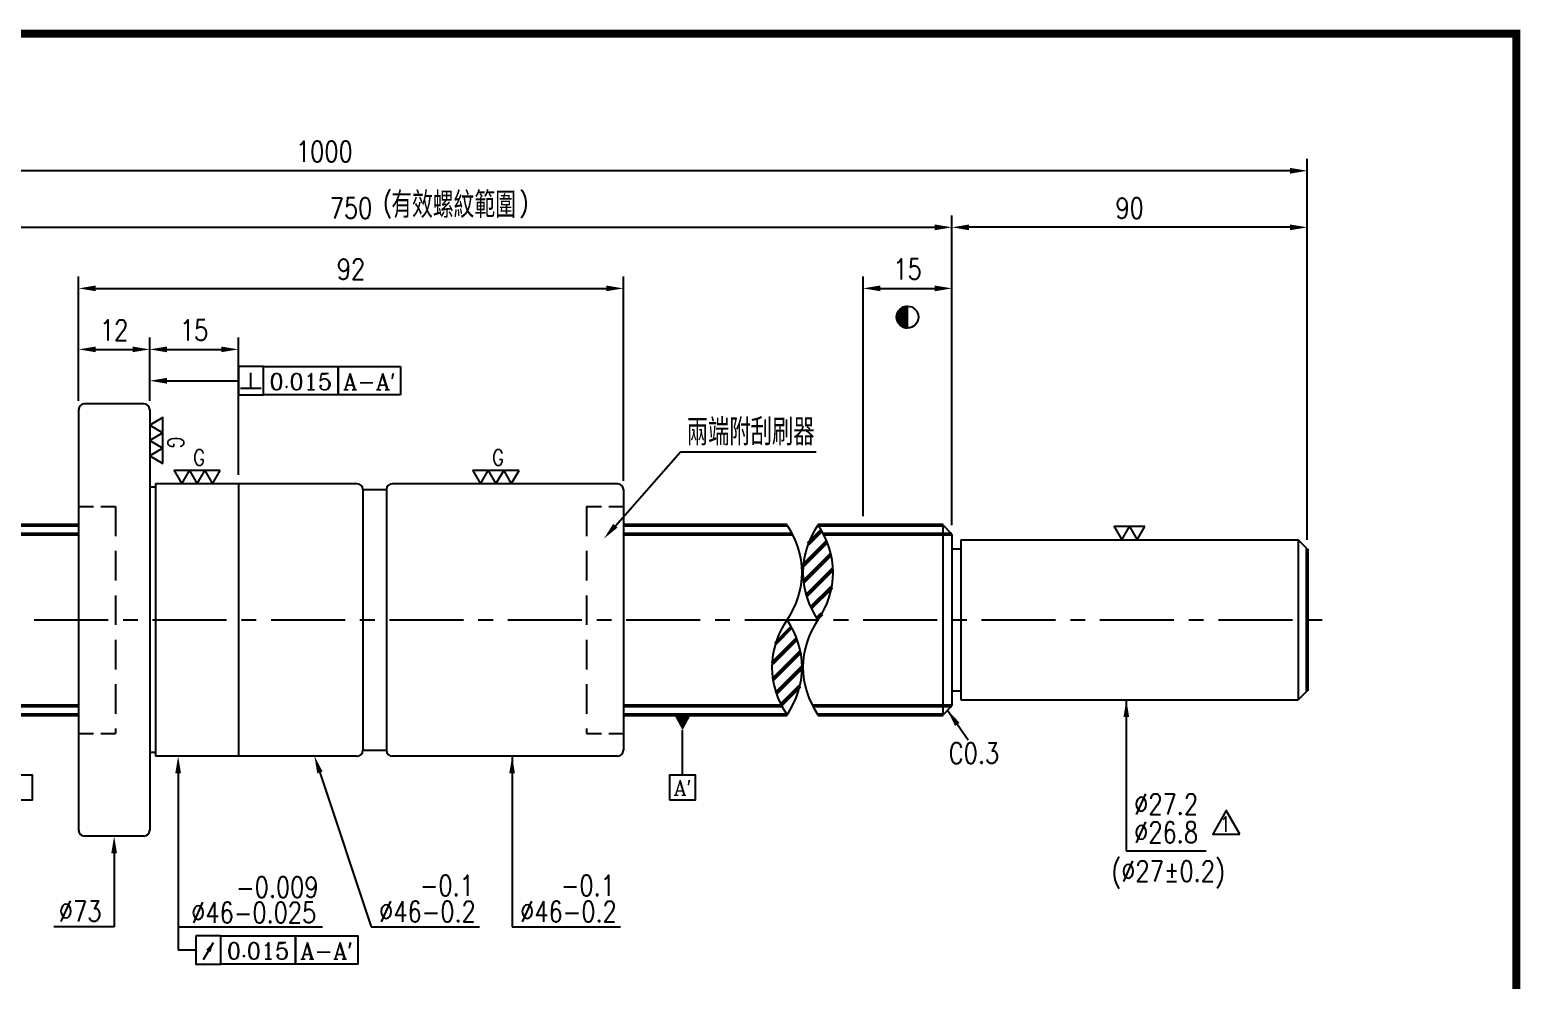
# Model space of a CAD drawing. Header units: millimetres. Extents: x 2300 to 2707, y 6 to 295.
# Drawn here: x 2455.4 to 2707.1, y 134.8 to 295.3 of the extents above; entities that cross this region are included whole.
import ezdxf
from ezdxf.enums import TextEntityAlignment as Align

# ---------------------------------------------------------------- set-up
doc = ezdxf.new("R2010")
doc.units = ezdxf.units.MM
doc.header["$LTSCALE"] = 10
doc.linetypes.add('CENTER', pattern=[2, 1.25, -0.25, 0.25, -0.25])
doc.linetypes.add('H', pattern=[0.75, 0.5, -0.25])
doc.layers.get('0').update_dxf_attribs({"linetype": 'CONTINUOUS'})
doc.layers.get('DEFPOINTS').update_dxf_attribs({"linetype": 'CONTINUOUS'})
for name, color, linetype in [('04', 4, 'CONTINUOUS'), ('05', 5, 'H'), ('14', 4, 'CONTINUOUS')]:
    doc.layers.add(name, color=color, linetype=linetype)
doc.layers.add('AM_0', color=7, linetype='CONTINUOUS', lineweight=50)
doc.layers.add('AM_7', color=1, linetype='CENTER', lineweight=25)
doc.styles.add('ROMANC', font='romanc')
doc.styles.add('SIMPLEX', font='SIMPLEX.shx', dxfattribs={"width": 0.8, "height": 3.5, "bigfont": 'chineset.shx'})
doc.styles.get("Standard").update_dxf_attribs({"font": 'TXT', "width": 0.8, "bigfont": 'CHINESET'})
doc.dimstyles.new('STANDARD$0', dxfattribs={"dimscale": 0, "dimtxt": 3.9, "dimasz": 2.9, "dimexe": 2, "dimexo": 2, "dimgap": 2, "dimtad": 1, "dimdec": 3, "dimrnd": 0.0005, "dimdsep": 46, "dimtxsty": 'SIMPLEX', "dimcen": 0.09, "dimclrd": 6, "dimclre": 6, "dimclrt": 3, "dimadec": 1, "dimazin": 2, "dimtp": -0.1, "dimtm": 0.2, "dimtfac": 1, "dimtdec": 3, "dimtmove": 2, "dimatfit": 3, "dimfxl": 0, "dimtvp": 0.790698, "dimarcsym": 0})
doc.dimstyles.new('STANDARD$7', dxfattribs={"dimscale": 0, "dimtxt": 3.9, "dimasz": 2.9, "dimexe": 1.5, "dimexo": 2, "dimgap": 2.2, "dimtad": 1, "dimdec": 3, "dimrnd": 0.0005, "dimdsep": 46, "dimtxsty": 'SIMPLEX', "dimcen": 0.09, "dimclrd": 6, "dimclre": 6, "dimclrt": 3, "dimadec": 1, "dimazin": 2, "dimtp": -0.1, "dimtm": 0.2, "dimtfac": 1, "dimtdec": 3, "dimtmove": 2, "dimatfit": 3, "dimfxl": 0, "dimtvp": 0.790698, "dimarcsym": 0})
pattern_1 = [(45, (51.3285, -41.6841), (-1.4142136, 1.4142136), [])]

# ---------------------------------------------------------------- blocks, each defined once
blk = doc.blocks.new('*D13')
at = {"color": 6, "lineweight": -2}
for p, q in [((2463.67, 232.64), (2463.67, 243.32)), ((2475.67, 232.64), (2475.67, 243.32)), ((2466.57, 241.32), (2472.77, 241.32))]:
    blk.add_line(p, q, dxfattribs=at)
at = {"color": 6}
for points in [[(2466.57, 241.8), (2466.57, 240.84), (2463.67, 241.32)], [(2472.77, 241.8), (2472.77, 240.84), (2475.67, 241.32)]]:
    blk.add_solid(points, dxfattribs=at)
at = {"layer": 'DEFPOINTS', "color": 0}
for p in [(2475.67, 241.32), (2463.67, 231.14), (2475.67, 231.14)]:
    blk.add_point(p, dxfattribs=at)
at = {"color": 3, "insert": (2469.67, 244.57), "char_height": 3.5, "attachment_point": 5, "style": 'SIMPLEX'}
blk.add_mtext('12', dxfattribs=at)
blk = doc.blocks.new('*D14')
at = {"color": 6, "lineweight": -2}
for p, q in [((2475.67, 232.64), (2475.67, 243.32)), ((2490.67, 220.14), (2490.67, 243.32)), ((2478.57, 241.32), (2487.77, 241.32))]:
    blk.add_line(p, q, dxfattribs=at)
at = {"color": 6}
for points in [[(2478.57, 241.8), (2478.57, 240.84), (2475.67, 241.32)], [(2487.77, 241.8), (2487.77, 240.84), (2490.67, 241.32)]]:
    blk.add_solid(points, dxfattribs=at)
at = {"layer": 'DEFPOINTS', "color": 0}
for p in [(2490.67, 241.32), (2475.67, 231.14), (2490.67, 218.64)]:
    blk.add_point(p, dxfattribs=at)
at = {"color": 3, "insert": (2483.17, 244.57), "char_height": 3.5, "attachment_point": 5, "style": 'SIMPLEX'}
blk.add_mtext('15', dxfattribs=at)
blk = doc.blocks.new('*D15')
at = {"color": 6, "lineweight": -2}
for p, q in [((2463.67, 232.64), (2463.67, 253.62)), ((2555.67, 219.14), (2555.67, 253.62)), ((2466.57, 251.62), (2552.77, 251.62))]:
    blk.add_line(p, q, dxfattribs=at)
at = {"color": 6}
for points in [[(2466.57, 252.11), (2466.57, 251.14), (2463.67, 251.62)], [(2552.77, 252.11), (2552.77, 251.14), (2555.67, 251.62)]]:
    blk.add_solid(points, dxfattribs=at)
at = {"layer": 'DEFPOINTS', "color": 0}
for p in [(2555.67, 251.62), (2463.67, 231.14), (2555.67, 217.64)]:
    blk.add_point(p, dxfattribs=at)
at = {"color": 3, "insert": (2509.67, 254.87), "char_height": 3.5, "attachment_point": 5, "style": 'SIMPLEX'}
blk.add_mtext('92', dxfattribs=at)
blk = doc.blocks.new('*D16')
at = {"color": 6, "lineweight": -2}
for p, q in [((2339.17, 211.64), (2339.17, 273.48)), ((2671.17, 209.14), (2671.17, 273.48)), ((2668.27, 271.48), (2342.07, 271.48))]:
    blk.add_line(p, q, dxfattribs=at)
at = {"color": 6}
for points in [[(2342.07, 271.96), (2342.07, 270.99), (2339.17, 271.48)], [(2668.27, 271.96), (2668.27, 270.99), (2671.17, 271.48)]]:
    blk.add_solid(points, dxfattribs=at)
at = {"layer": 'DEFPOINTS', "color": 0}
for p in [(2339.17, 271.48), (2339.17, 210.14), (2671.17, 207.64)]:
    blk.add_point(p, dxfattribs=at)
at = {"color": 3, "insert": (2505.17, 274.73), "char_height": 3.5, "attachment_point": 5, "style": 'SIMPLEX'}
blk.add_mtext('1000', dxfattribs=at)
blk = doc.blocks.new('a-a3')
at = {"layer": '14'}
blk.add_line((2.28, -2.91), (5.33, 2.36), dxfattribs=at)
for points in [[(0, 4.33), (0, -4.33), (7.61, -4.33), (7.61, 4.33)], [(7.61, -4.33), (7.61, 4.33), (30.43, 4.33), (30.43, -4.33)], [(30.43, -4.33), (30.43, 4.33), (49.45, 4.33), (49.45, -4.33)]]:
    blk.add_lwpolyline(points, close=True, dxfattribs=at)
blk.add_lwpolyline([(5.33, 2.36, 0, 1.52, 0), (3.8, -0.27, 1.52, 1.52, 0)], format="xyseb", dxfattribs=at)
at = {"layer": '14', "style": 'ROMANC'}
for s, p in [('0.015', (19.02, -0.27)), ("A-A'", (39.94, -0.27))]:
    blk.add_text(s, height=5.072, dxfattribs=at).set_placement(p, align=Align.MIDDLE)
blk = doc.blocks.new("a-a'")
at = {"lineweight": 0, "xscale": 0.849999999999909, "yscale": 0.849999999999909, "zscale": 0.849999999999909}
blk.add_blockref('a-a3', (0, 0), dxfattribs=at)
blk = doc.blocks.new('GOLD0')
at = {"color": 3}
for points in [[(-2.22, 3.84), (-6.65, 3.84), (-4.43, 0)], [(2.22, 3.84), (-2.22, 3.84), (0, 0)], [(6.65, 3.84), (2.22, 3.84), (4.43, 0)]]:
    blk.add_lwpolyline(points, close=True, dxfattribs=at)
at = {"color": 3, "style": 'SIMPLEX', "width": 0.8}
blk.add_text('G', height=4.62, dxfattribs=at).set_placement((-1.07, 7.55), align=Align.MIDDLE_LEFT)
blk = doc.blocks.new('g')
at = {"lineweight": 0, "xscale": 0.900000000000091, "yscale": 0.900000000000091, "zscale": 0.900000000000091}
blk.add_blockref('GOLD0', (0, 0), dxfattribs=at)
blk = doc.blocks.new('*D20')
at = {"color": 6, "lineweight": -2}
for p, q in [((2408.17, 213.14), (2408.17, 263.43)), ((2411.07, 261.93), (2608.27, 261.93)), ((2611.17, 211.64), (2611.17, 263.43))]:
    blk.add_line(p, q, dxfattribs=at)
at = {"color": 6}
for points in [[(2411.07, 262.41), (2411.07, 261.44), (2408.17, 261.93)], [(2608.27, 262.41), (2608.27, 261.44), (2611.17, 261.93)]]:
    blk.add_solid(points, dxfattribs=at)
at = {"layer": 'DEFPOINTS', "color": 0}
for p in [(2611.17, 261.93), (2408.17, 211.64), (2611.17, 210.14)]:
    blk.add_point(p, dxfattribs=at)
at = {"color": 3, "insert": (2509.67, 265.18), "char_height": 3.5, "attachment_point": 5, "style": 'SIMPLEX'}
blk.add_mtext('750', dxfattribs=at)
blk = doc.blocks.new('*D24')
at = {"color": 6, "lineweight": -2}
for p, q in [((2611.17, 211.64), (2611.17, 263.93)), ((2668.27, 261.93), (2614.07, 261.93)), ((2671.17, 209.14), (2671.17, 263.93))]:
    blk.add_line(p, q, dxfattribs=at)
at = {"color": 6}
for points in [[(2614.07, 262.41), (2614.07, 261.44), (2611.17, 261.93)], [(2668.27, 262.41), (2668.27, 261.44), (2671.17, 261.93)]]:
    blk.add_solid(points, dxfattribs=at)
at = {"layer": 'DEFPOINTS', "color": 0}
for p in [(2611.17, 261.93), (2611.17, 210.14), (2671.17, 207.64)]:
    blk.add_point(p, dxfattribs=at)
at = {"color": 3, "insert": (2641.17, 265.18), "char_height": 3.5, "attachment_point": 5, "style": 'SIMPLEX'}
blk.add_mtext('90', dxfattribs=at)
blk = doc.blocks.new('*D25')
at = {"color": 6, "lineweight": -2}
for p, q in [((2596.17, 213.14), (2596.17, 253.62)), ((2611.17, 211.64), (2611.17, 253.62)), ((2599.07, 251.62), (2608.27, 251.62))]:
    blk.add_line(p, q, dxfattribs=at)
at = {"color": 6}
for points in [[(2599.07, 252.11), (2599.07, 251.14), (2596.17, 251.62)], [(2608.27, 252.11), (2608.27, 251.14), (2611.17, 251.62)]]:
    blk.add_solid(points, dxfattribs=at)
at = {"layer": 'DEFPOINTS', "color": 0}
for p in [(2611.17, 251.62), (2596.17, 211.64), (2611.17, 210.14)]:
    blk.add_point(p, dxfattribs=at)
at = {"color": 3, "insert": (2603.67, 254.87), "char_height": 3.5, "attachment_point": 5, "style": 'SIMPLEX'}
blk.add_mtext('15', dxfattribs=at)
blk = doc.blocks.new('*X2')
at = {"color": 0}
for p, q in [((508.71, 87.35), (512.19, 87.35)), ((508.74, 87.4), (512.19, 87.4)), ((508.77, 87.45), (512.19, 87.45)), ((508.8, 87.5), (512.19, 87.5)), ((508.83, 87.55), (512.19, 87.55)), ((508.87, 87.6), (512.19, 87.6)), ((508.9, 87.65), (512.19, 87.65)), ((508.94, 87.7), (512.19, 87.7)), ((508.97, 87.75), (512.19, 87.75)), ((509.01, 87.8), (512.19, 87.8)), ((509.05, 87.85), (512.19, 87.85)), ((509.09, 87.9), (512.19, 87.9)), ((509.13, 87.95), (512.19, 87.95)), ((509.18, 88), (512.19, 88)), ((509.22, 88.05), (512.19, 88.05)), ((509.27, 88.1), (512.19, 88.1)), ((509.31, 88.15), (512.19, 88.15)), ((509.36, 88.2), (512.19, 88.2)), ((509.41, 88.25), (512.19, 88.25)), ((509.47, 88.3), (512.19, 88.3)), ((509.52, 88.35), (512.19, 88.35)), ((509.58, 88.4), (512.19, 88.4)), ((509.64, 88.45), (512.19, 88.45)), ((509.7, 88.5), (512.19, 88.5)), ((509.76, 88.55), (512.19, 88.55)), ((509.83, 88.6), (512.19, 88.6)), ((509.9, 88.65), (512.19, 88.65)), ((509.97, 88.7), (512.19, 88.7)), ((510.05, 88.75), (512.19, 88.75)), ((510.13, 88.8), (512.19, 88.8)), ((510.22, 88.85), (512.19, 88.85)), ((510.31, 88.9), (512.19, 88.9)), ((510.41, 88.95), (512.19, 88.95)), ((510.51, 89), (512.19, 89)), ((510.62, 89.05), (512.19, 89.05)), ((510.75, 89.1), (512.19, 89.1)), ((510.89, 89.15), (512.19, 89.15)), ((511.04, 89.2), (512.19, 89.2)), ((511.22, 89.25), (512.19, 89.25)), ((511.45, 89.3), (512.19, 89.3)), ((511.81, 89.35), (512.19, 89.35)), ((508.19, 85.6), (512.19, 85.6)), ((508.19, 85.55), (512.19, 85.55)), ((508.19, 85.5), (512.19, 85.5)), ((508.19, 85.45), (512.19, 85.45)), ((508.19, 85.4), (512.19, 85.4)), ((508.19, 85.35), (512.19, 85.35)), ((508.19, 85.3), (512.19, 85.3)), ((508.19, 85.25), (512.19, 85.25)), ((508.19, 85.2), (512.19, 85.2)), ((508.19, 85.15), (512.19, 85.15)), ((508.2, 85.7), (512.19, 85.7)), ((508.2, 85.65), (512.19, 85.65)), ((508.2, 85.1), (512.19, 85.1)), ((508.2, 85.05), (512.19, 85.05)), ((508.2, 85), (512.19, 85)), ((508.21, 85.8), (512.19, 85.8)), ((508.21, 85.75), (512.19, 85.75)), ((508.21, 84.95), (512.19, 84.95)), ((508.21, 84.9), (512.19, 84.9)), ((508.22, 85.9), (512.19, 85.9)), ((508.22, 85.85), (512.19, 85.85)), ((508.22, 84.85), (512.19, 84.85)), ((508.23, 85.95), (512.19, 85.95)), ((508.23, 84.8), (512.19, 84.8)), ((508.23, 84.75), (512.19, 84.75)), ((508.24, 86), (512.19, 86)), ((508.24, 84.7), (512.19, 84.7)), ((508.25, 86.1), (512.19, 86.1)), ((508.25, 86.05), (512.19, 86.05)), ((508.25, 84.65), (512.19, 84.65)), ((508.26, 86.15), (512.19, 86.15)), ((508.26, 84.6), (512.19, 84.6)), ((508.27, 86.2), (512.19, 86.2)), ((508.27, 84.55), (512.19, 84.55)), ((508.28, 84.5), (512.19, 84.5)), ((508.29, 86.25), (512.19, 86.25)), ((508.29, 84.45), (512.19, 84.45)), ((508.3, 86.3), (512.19, 86.3)), ((508.31, 86.35), (512.19, 86.35)), ((508.31, 84.4), (512.19, 84.4)), ((508.32, 86.4), (512.19, 86.4)), ((508.32, 84.35), (512.19, 84.35)), ((508.33, 84.3), (512.19, 84.3)), ((508.34, 86.45), (512.19, 86.45)), ((508.35, 86.5), (512.19, 86.5)), ((508.35, 84.25), (512.19, 84.25)), ((508.36, 84.2), (512.19, 84.2)), ((508.37, 86.55), (512.19, 86.55)), ((508.38, 86.6), (512.19, 86.6)), ((508.38, 84.15), (512.19, 84.15)), ((508.39, 84.1), (512.19, 84.1)), ((508.4, 86.65), (512.19, 86.65)), ((508.41, 84.05), (512.19, 84.05)), ((508.42, 86.7), (512.19, 86.7)), ((508.43, 86.75), (512.19, 86.75)), ((508.43, 84), (512.19, 84)), ((508.45, 86.8), (512.19, 86.8)), ((508.45, 83.95), (512.19, 83.95)), ((508.47, 86.85), (512.19, 86.85)), ((508.47, 83.9), (512.19, 83.9)), ((508.49, 86.9), (512.19, 86.9)), ((508.49, 83.85), (512.19, 83.85)), ((508.51, 86.95), (512.19, 86.95)), ((508.51, 83.8), (512.19, 83.8)), ((508.53, 83.75), (512.19, 83.75)), ((508.54, 87), (512.19, 87)), ((508.55, 83.7), (512.19, 83.7)), ((508.56, 87.05), (512.19, 87.05)), ((508.57, 83.65), (512.19, 83.65)), ((508.58, 87.1), (512.19, 87.1)), ((508.6, 83.6), (512.19, 83.6)), ((508.61, 87.15), (512.19, 87.15)), ((508.62, 83.55), (512.19, 83.55)), ((508.63, 87.2), (512.19, 87.2)), ((508.65, 83.5), (512.19, 83.5)), ((508.66, 87.25), (512.19, 87.25)), ((508.68, 87.3), (512.19, 87.3)), ((508.68, 83.45), (512.19, 83.45)), ((508.7, 83.4), (512.19, 83.4)), ((508.73, 83.35), (512.19, 83.35)), ((508.76, 83.3), (512.19, 83.3)), ((508.79, 83.25), (512.19, 83.25)), ((508.83, 83.2), (512.19, 83.2)), ((508.86, 83.15), (512.19, 83.15)), ((508.89, 83.1), (512.19, 83.1)), ((508.93, 83.05), (512.19, 83.05)), ((508.96, 83), (512.19, 83)), ((509, 82.95), (512.19, 82.95)), ((509.04, 82.9), (512.19, 82.9)), ((509.08, 82.85), (512.19, 82.85)), ((509.12, 82.8), (512.19, 82.8)), ((509.16, 82.75), (512.19, 82.75)), ((509.21, 82.7), (512.19, 82.7)), ((509.25, 82.65), (512.19, 82.65)), ((509.3, 82.6), (512.19, 82.6)), ((509.35, 82.55), (512.19, 82.55)), ((509.4, 82.5), (512.19, 82.5)), ((509.45, 82.45), (512.19, 82.45)), ((509.5, 82.4), (512.19, 82.4)), ((509.56, 82.35), (512.19, 82.35)), ((509.62, 82.3), (512.19, 82.3)), ((509.68, 82.25), (512.19, 82.25)), ((509.74, 82.2), (512.19, 82.2)), ((509.81, 82.15), (512.19, 82.15)), ((509.88, 82.1), (512.19, 82.1)), ((509.95, 82.05), (512.19, 82.05)), ((510.03, 82), (512.19, 82)), ((510.11, 81.95), (512.19, 81.95)), ((510.19, 81.9), (512.19, 81.9)), ((510.28, 81.85), (512.19, 81.85)), ((510.38, 81.8), (512.19, 81.8)), ((510.48, 81.75), (512.19, 81.75)), ((510.59, 81.7), (512.19, 81.7)), ((510.71, 81.65), (512.19, 81.65)), ((510.84, 81.6), (512.19, 81.6)), ((510.99, 81.55), (512.19, 81.55)), ((511.17, 81.5), (512.19, 81.5)), ((511.38, 81.45), (512.19, 81.45)), ((511.68, 81.4), (512.19, 81.4))]:
    blk.add_line(p, q, dxfattribs=at)

msp = doc.modelspace()

# ---------------------------------------------------------------- hatches: boundary and pattern name
at = {"layer": 'AM_0'}
h = msp.add_hatch(dxfattribs=at)
h.set_pattern_fill('_U', color=4, scale=2, angle=45, style=0, pattern_type=0)
h.set_pattern_definition(pattern_1)
edge = h.paths.add_edge_path()
edge.add_arc((2577.2121, 203.6429), 13.8674, 324.767849, 395.232151)
edge.add_arc((2599.8666, 203.6429), 13.8674, 144.767849, 215.232151)
h = msp.add_hatch(dxfattribs=at)
h.set_pattern_fill('_U', color=4, scale=2, angle=45, style=0, pattern_type=0)
h.set_pattern_definition(pattern_1)
edge = h.paths.add_edge_path()
edge.add_arc((2571.9866, 187.6429), 13.8674, 324.767849, 395.232151)
edge.add_arc((2594.6411, 187.6429), 13.8674, 144.767849, 215.232151)

# ---------------------------------------------------------------- linework, layer by layer
at = {"color": 3}
msp.add_line((2603.67, 244.9326), (2603.67, 248.6233), dxfattribs=at)
at = {"color": 6}
for p, q in [((2478.57, 236.0219), (2490.67, 236.0219)), ((2554.3167, 211.5486), (2565.2973, 224.0154)), ((2565.2973, 224.0154), (2588.2088, 224.0154)), ((2480.4787, 169.7429), (2480.4787, 139.9001)), ((2504.4146, 169.8908), (2513.0702, 143.834)), ((2469.67, 156.9929), (2469.67, 143.8383)), ((2469.67, 143.8383), (2459.4871, 143.8383)), ((2480.4787, 143.834), (2504.8804, 143.834)), ((2513.0702, 143.834), (2531.3973, 143.834)), ((2536.8851, 143.834), (2555.2122, 143.834)), ((2483.4778, 139.9001), (2480.4787, 139.9001))]:
    msp.add_line(p, q, dxfattribs=at)
for p, q in [((2474.67, 232.1429), (2464.67, 232.1429)), ((2463.67, 231.1429), (2463.67, 160.1429)), ((2475.67, 231.1429), (2475.67, 160.1429)), ((2476.67, 218.0429), (2475.67, 218.0429)), ((2476.67, 218.6429), (2476.67, 172.6429)), ((2490.67, 218.6429), (2476.67, 218.6429)), ((2490.67, 218.6429), (2490.67, 172.6429)), ((2510.67, 218.6429), (2490.67, 218.6429)), ((2511.67, 217.6429), (2511.67, 173.6429)), ((2511.67, 217.6429), (2515.67, 217.6429)), ((2515.67, 217.6429), (2515.67, 173.6429)), ((2554.67, 218.6429), (2516.67, 218.6429)), ((2555.67, 217.6429), (2555.67, 173.6429)), ((2611.17, 210.1429), (2609.67, 211.6429)), ((2609.67, 179.6429), (2609.67, 211.6429)), ((2611.17, 210.1429), (2611.17, 181.1429)), ((2612.67, 209.1429), (2669.67, 209.1429)), ((2612.67, 209.1429), (2612.67, 182.1429)), ((2671.17, 207.6429), (2669.67, 209.1429)), ((2669.67, 209.1429), (2669.67, 182.1429)), ((2611.17, 207.6429), (2612.67, 207.6429)), ((2611.17, 183.6429), (2612.67, 183.6429)), ((2612.67, 182.1429), (2669.67, 182.1429)), ((2671.17, 183.6429), (2669.67, 182.1429)), ((2609.67, 179.6429), (2611.17, 181.1429)), ((2476.67, 173.2429), (2475.67, 173.2429)), ((2490.67, 172.6429), (2476.67, 172.6429)), ((2510.67, 172.6429), (2490.67, 172.6429)), ((2511.67, 173.6429), (2515.67, 173.6429)), ((2554.67, 172.6429), (2516.67, 172.6429)), ((2474.67, 159.1429), (2464.67, 159.1429))]:
    msp.add_line(p, q)
msp.add_lwpolyline([(2300.2066, 6.7929, 1.3507, 1.3507, 0), (2706.4667, 6.7929, 1.3507, 1.3507, 0), (2706.4667, 294.6038, 1.3507, 1.3507, 0), (2300.2066, 294.6038, 1.3507, 1.3507, 0)], format="xyseb", close=True)
at = {"color": 3}
for points in [[(2641.17, 211.389), (2638.5765, 211.389), (2639.8732, 209.1429)], [(2643.7635, 211.389), (2641.17, 211.389), (2642.4668, 209.1429)], [(2659.7964, 159.4917), (2657.5, 163.4693), (2655.2035, 159.4917)]]:
    msp.add_lwpolyline(points, close=True, dxfattribs=at)
msp.add_circle((2603.67, 246.778), 1.8453, dxfattribs=at)
for centre, radius, start, end in [((2464.67, 231.1429), 1, 90, 180), ((2474.67, 231.1429), 1, 0, 90), ((2510.67, 217.6429), 1, 0, 90), ((2516.67, 217.6429), 1, 90, 180), ((2554.67, 217.6429), 1, 360, 90), ((2571.9866, 203.6429), 13.8674, 324.767849, 35.232151), ((2599.8666, 203.6429), 13.8674, 144.767849, 215.232151), ((2577.2121, 203.6429), 13.8674, 324.767849, 35.232151), ((2594.6411, 187.6429), 13.8674, 144.767849, 215.232151), ((2571.9866, 187.6429), 13.8674, 324.767849, 35.232151), ((2599.8666, 187.6429), 13.8674, 144.767849, 215.232151), ((2510.67, 173.6429), 1, 270, 0), ((2516.67, 173.6429), 1, 180, 270), ((2554.67, 173.6429), 1, 270, 0), ((2464.67, 160.1429), 1, 180, 270), ((2474.67, 160.1429), 1, 270, 0)]:
    msp.add_arc(centre, radius, start, end)
at = {"color": 6}
for points in [[(2478.57, 235.5385), (2478.57, 236.5052), (2475.67, 236.0219)], [(2554.6794, 211.2291), (2553.954, 211.868), (2552.3999, 209.3723)], [(2479.9953, 169.7429), (2480.962, 169.7429), (2480.4787, 172.6429)], [(2503.9559, 169.7384), (2504.8732, 170.0432), (2503.5003, 172.6429)], [(2469.1867, 156.2429), (2470.1533, 156.2429), (2469.67, 159.1429)]]:
    msp.add_solid(points, dxfattribs=at)
at = {"layer": '04'}
for p, q in [((2492.7627, 234.7683), (2492.7627, 237.3789)), ((2491.0223, 234.7683), (2494.5031, 234.7683))]:
    msp.add_line(p, q, dxfattribs=at)
at = {"layer": '05', "ltscale": 0.5}
for p, q in [((2463.67, 214.7929), (2469.87, 214.7929)), ((2549.47, 214.7929), (2555.67, 214.7929)), ((2463.67, 176.4929), (2469.87, 176.4929)), ((2549.47, 176.4929), (2555.67, 176.4929))]:
    msp.add_line(p, q, dxfattribs=at)
at = {"layer": '05'}
for p, q in [((2469.87, 214.7929), (2469.87, 176.4929)), ((2549.47, 214.7929), (2549.47, 176.4929))]:
    msp.add_line(p, q, dxfattribs=at)
at = {"layer": '14'}
for p, q in [((2494.8813, 238.4182), (2507.5153, 238.4182)), ((2494.8813, 233.6256), (2494.8813, 238.4182)), ((2507.5153, 238.4182), (2518.0436, 238.4182)), ((2507.5153, 233.6256), (2507.5153, 238.4182)), ((2507.5153, 238.4182), (2507.5153, 233.6256)), ((2518.0436, 238.4182), (2518.0436, 233.6256)), ((2507.5153, 233.6256), (2494.8813, 233.6256)), ((2518.0436, 233.6256), (2507.5153, 233.6256)), ((2565.67, 169.4636), (2565.67, 177.0268))]:
    msp.add_line(p, q, dxfattribs=at)
for points in [[(2490.67, 238.4182), (2490.67, 233.6256), (2494.8813, 233.6256), (2494.8813, 238.4182)], [(2451.5325, 165.1886), (2451.5325, 169.4636), (2455.8075, 169.4636), (2455.8075, 165.1886)], [(2563.5325, 165.1886), (2563.5325, 169.4636), (2567.8075, 169.4636), (2567.8075, 165.1886)]]:
    msp.add_lwpolyline(points, close=True, dxfattribs=at)
msp.add_lwpolyline([(2565.67, 177.0268, 0, 2.85, 0), (2565.67, 179.6429, 2.85, 2.85, 0)], format="xyseb", dxfattribs=at)
at = {"layer": 'AM_0'}
for p, q in [((2463.67, 211.6429), (2385.6526, 211.6429)), ((2555.67, 211.6429), (2583.3139, 211.6429)), ((2588.5393, 211.6429), (2609.67, 211.6429)), ((2671.17, 207.6429), (2671.17, 183.6429)), ((2385.6526, 179.6429), (2463.67, 179.6429)), ((2555.67, 179.6429), (2583.3139, 179.6429)), ((2588.5393, 179.6429), (2609.67, 179.6429))]:
    msp.add_line(p, q, dxfattribs=at)
at = {"layer": 'AM_0', "color": 4}
for p, q in [((2405.2912, 210.1429), (2463.67, 210.1429)), ((2555.67, 210.1429), (2584.2364, 210.1429)), ((2589.4619, 210.1429), (2611.17, 210.1429)), ((2405.2912, 181.1429), (2463.67, 181.1429)), ((2555.67, 181.1429), (2582.3913, 181.1429)), ((2587.6168, 181.1429), (2611.17, 181.1429))]:
    msp.add_line(p, q, dxfattribs=at)
at = {"layer": 'AM_7'}
msp.add_line((2336.17, 195.6429), (2674.17, 195.6429), dxfattribs=at)

# ---------------------------------------------------------------- block references
at = {"color": 3, "xscale": 0.461329115775829, "yscale": 0.461329115775829, "zscale": 0.461329115775829}
msp.add_blockref('*X2', (2367.3833, 207.3954), dxfattribs=at)
at = {"lineweight": 0, "xscale": 0.6500000000000004, "yscale": 0.6500000000000004, "zscale": 0.6500000000000004, "rotation": 270}
msp.add_blockref('g', (2475.67, 225.9431), dxfattribs=at)
at = {"lineweight": 0, "xscale": 0.6499999999999986, "yscale": 0.6499999999999986, "zscale": 0.6499999999999986}
for name, p in [('g', (2483.67, 218.6429)), ('g', (2534.1596, 218.6429)), ("a-a'", (2483.4778, 139.9001))]:
    msp.add_blockref(name, p, dxfattribs=at)

# ---------------------------------------------------------------- texts
at = {"char_height": 3.1688, "attachment_point": 7, "style": 'SIMPLEX'}
for s, insert in [('(', (2515.0684, 263.4962)), (')', (2538.1015, 263.4962))]:
    msp.add_mtext(s, dxfattribs=dict(at, insert=insert))
at = {"insert": (2516.4766, 263.4962), "char_height": 4.3875, "attachment_point": 7}
msp.add_mtext('有效螺紋範圍', dxfattribs=at)
at = {"color": 3, "style": 'SIMPLEX'}
for s, insert, char_height, attachment_point in [('兩端附刮刷器', (2566.3735, 225.0987), 4.5, 7), ('C0.3', (2610.6181, 171.3885), 3.5, 7), ('%%C27.2', (2647.3393, 164.5299), 3.5, 5), ('%%C26.8', (2647.3393, 159.7738), 3.5, 5), ('1', (2657.3472, 161.1445), 2.5578, 5), ('(%%C27%%P0.2)', (2647.6802, 152.6223), 3.5, 5), ('-0.009', (2497.23, 150.5076), 3.5, 5), ('-0.1', (2525.8658, 150.8082), 3.5, 5), ('-0.1', (2549.6807, 150.8082), 3.5, 5), ('%%C73', (2463.9269, 146.4894), 3.5, 5), ('%%c46-0.025', (2493.242, 146.2231), 3.5, 5), ('%%c46-0.2', (2522.587, 146.3917), 3.5, 5), ('%%c46-0.2', (2546.402, 146.3917), 3.5, 5)]:
    msp.add_mtext(s, dxfattribs=dict(at, insert=insert, char_height=char_height, attachment_point=attachment_point))
at = {"layer": '14', "style": 'ROMANC'}
for s, height, p in [('0.015', 2.80755, (2501.1983, 235.8708)), ("A-A'", 2.80755, (2512.7794, 235.8708)), ("A'", 2.49375, (2565.67, 167.3261))]:
    msp.add_text(s, height=height, dxfattribs=at).set_placement(p, align=Align.MIDDLE)

# ---------------------------------------------------------------- dimensions: what is measured, and where the dimension line sits
dim = msp.add_linear_dim(base=(2339.17, 271.4781), p1=(2671.17, 207.6429), p2=(2339.17, 210.1429), angle=180, text='1000', dimstyle='STANDARD$0', override={"dimscale": 1, "dimexo": 1.5, "dimgap": 1.5, "dimrnd": 0, "dimcen": 0, "dimadec": 3, "dimtmove": 0})
dim.commit()
dim.dimension.update_dxf_attribs({"geometry": '*D16', "text_midpoint": (2505.17, 274.7281)})
for p1, text, override, picture, middle in [((2408.17, 211.6429), '750', {"dimscale": 1, "dimtxt": 3.9, "dimasz": 2.9, "dimexe": 1.5, "dimexo": 1.5, "dimgap": 1.5, "dimrnd": 0, "dimcen": 0, "dimadec": 3, "dimtmove": 0}, '*D20', (2509.67, 265.178)), ((2671.17, 207.6429), '90', {"dimscale": 1, "dimexo": 1.5, "dimgap": 1.5, "dimrnd": 0, "dimcen": 0, "dimadec": 3, "dimtmove": 0}, '*D24', (2641.17, 265.178))]:
    dim = msp.add_linear_dim(base=(2611.17, 261.928), p1=p1, p2=(2611.17, 210.1429), text=text, dimstyle='STANDARD$0', override=override)
    dim.commit()
    dim.dimension.update_dxf_attribs({"geometry": picture, "text_midpoint": middle})
for base, p1, p2, picture, middle in [((2555.67, 251.6233), (2463.67, 231.1429), (2555.67, 217.6429), '*D15', (2509.67, 254.8733)), ((2611.17, 251.6233), (2596.17, 211.6429), (2611.17, 210.1429), '*D25', (2603.67, 254.8733)), ((2475.67, 241.3186), (2463.67, 231.1429), (2475.67, 231.1429), '*D13', (2469.67, 244.5686)), ((2490.67, 241.3186), (2475.67, 231.1429), (2490.67, 218.6429), '*D14', (2483.17, 244.5686))]:
    dim = msp.add_linear_dim(base=base, p1=p1, p2=p2, dimstyle='STANDARD$0', override={"dimscale": 1, "dimexo": 1.5, "dimgap": 1.5, "dimrnd": 0, "dimcen": 0, "dimadec": 3, "dimtmove": 0})
    dim.commit()
    dim.dimension.update_dxf_attribs({"geometry": picture, "text_midpoint": middle})

# ---------------------------------------------------------------- leaders
for points, override in [([(2640.62, 182.1429), (2640.62, 156.6756), (2654.107, 156.6756)], {"dimscale": 1, "dimasz": 2.9, "dimtad": 0}), ([(2610.42, 180.3929), (2613.8814, 175.4146)], {"dimscale": 1, "dimasz": 2.9, "dimexe": 1.5, "dimexo": 1.5, "dimgap": 1, "dimtad": 0, "dimtix": 1}), ([(2536.8851, 172.6429), (2536.8851, 143.834)], {"dimscale": 1, "dimexo": 1.5, "dimgap": 1.5, "dimtad": 0, "dimrnd": 0, "dimcen": 0, "dimadec": 3, "dimtmove": 0})]:
    msp.add_leader(points, dimstyle='STANDARD$7', override=override)

doc.saveas('drawing.dxf')
